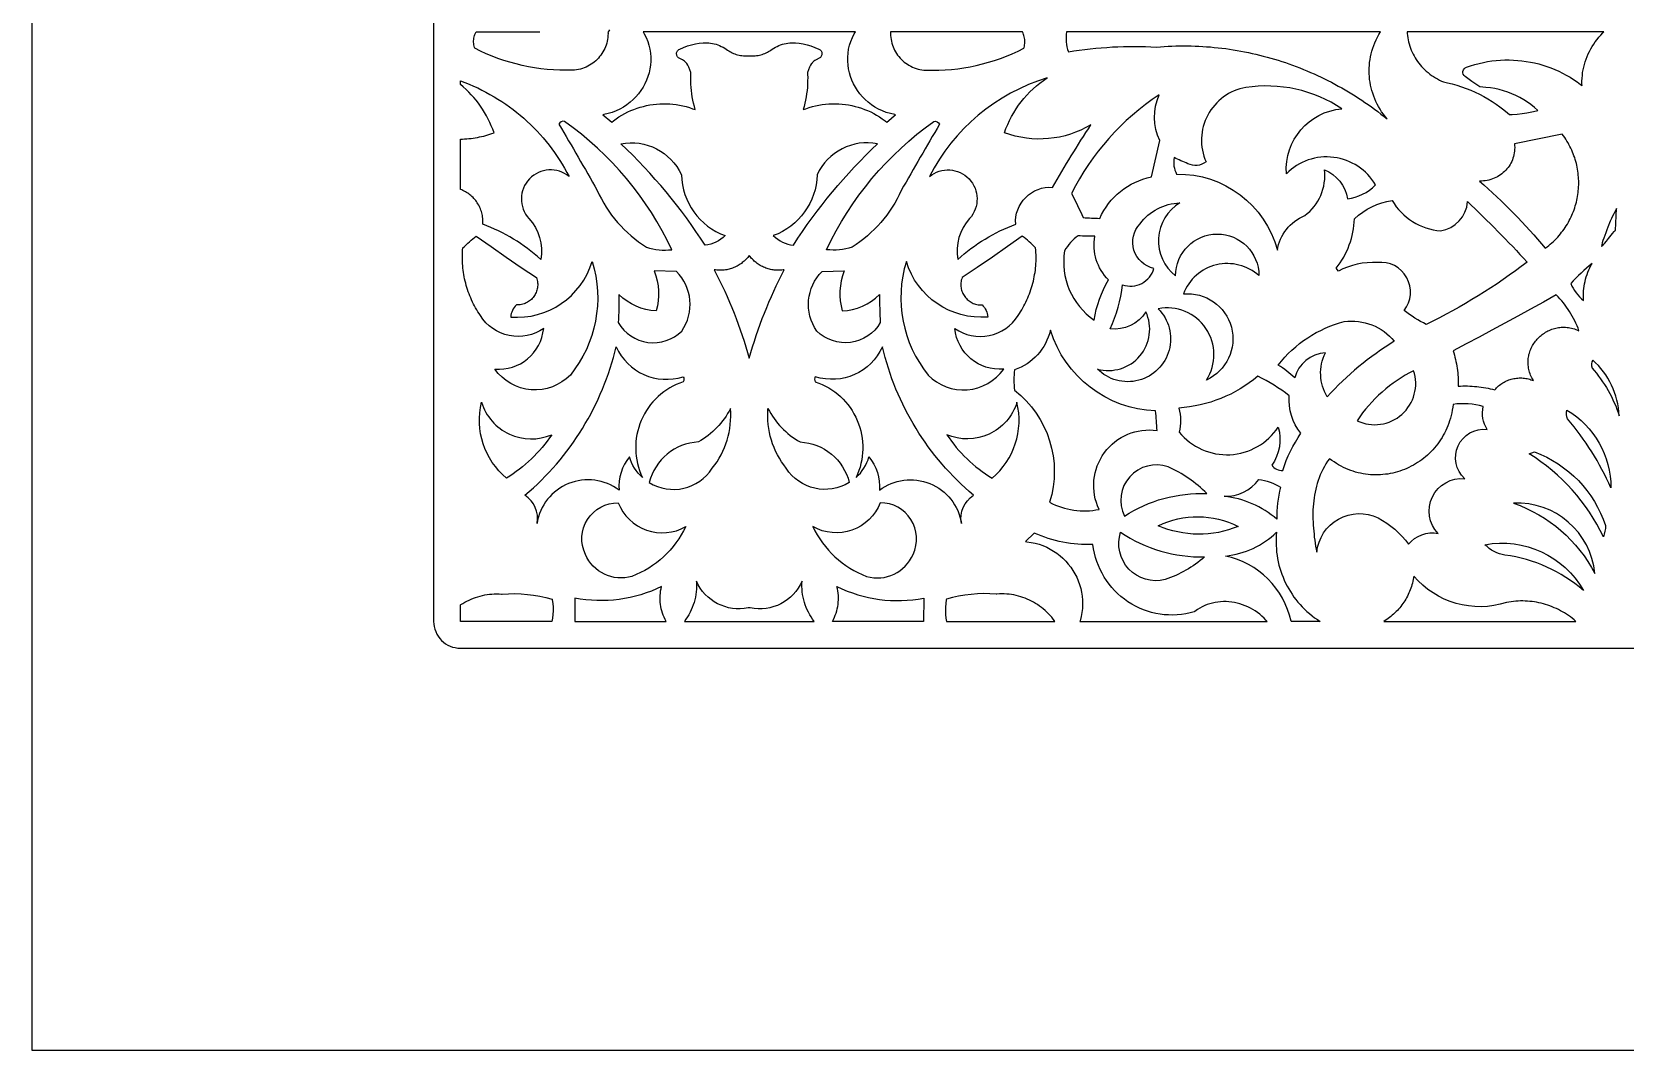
# Model space of a CAD drawing. Extents: x -625 to 625, y -425 to 425.
# Drawn here: x -625 to -327.6, y -425 to -235 of the extents above; entities that cross this region are included whole.
import ezdxf

# ---------------------------------------------------------------- set-up
doc = ezdxf.new("R2010")
doc.units = 0
doc.header["$MEASUREMENT"] = 0
doc.layers.add('COUCHE_3', color=150, linetype='CONTINUOUS')
doc.layers.add('LAYER_1', color=18, linetype='CONTINUOUS')

msp = doc.modelspace()

# ---------------------------------------------------------------- linework, layer by layer
at = {"layer": 'COUCHE_3'}
msp.add_lwpolyline([(-550, -345, 0.414214), (-545, -350), (545, -350, 0.414214), (550, -345), (550, 345, 0.414214), (545, 350), (-545, 350, 0.414214), (-550, 345)], format="xyb", close=True, dxfattribs=at)
at = {"layer": 'LAYER_1'}
for points in [[(-625, -425), (625, -425), (625, 425), (-625, 425)], [(-491.08, -235), (-493.52, -235), (-510.89, -235), (-510.69, -235.34), (-510.33, -236.05), (-510.04, -236.77), (-509.81, -237.5), (-509.64, -238.24), (-509.53, -238.98), (-509.47, -239.72), (-509.47, -240.46), (-509.52, -241.19), (-509.63, -241.92), (-509.79, -242.63), (-510, -243.33), (-510.26, -244.02), (-510.56, -244.68), (-510.91, -245.33), (-511.31, -245.95), (-511.74, -246.54), (-512.23, -247.11), (-512.75, -247.64), (-513.31, -248.14), (-513.91, -248.6), (-514.55, -249.03), (-515.22, -249.41), (-515.93, -249.74), (-516.67, -250.03), (-517.44, -250.26), (-518.23, -250.44), (-518.39, -250.46), (-518.14, -250.69), (-517.14, -251.53), (-516.75, -251.85), (-516.43, -251.59), (-515.92, -251.21), (-515.4, -250.86), (-514.86, -250.54), (-514.32, -250.23), (-513.76, -249.95), (-513.19, -249.69), (-512.62, -249.46), (-512.03, -249.25), (-511.44, -249.06), (-510.84, -248.9), (-510.24, -248.76), (-509.63, -248.64), (-509.02, -248.55), (-508.41, -248.48), (-507.79, -248.44), (-507.17, -248.42), (-506.55, -248.42), (-505.94, -248.45), (-505.32, -248.5), (-504.7, -248.58), (-504.09, -248.68), (-503.47, -248.8), (-502.87, -248.95), (-502.26, -249.13), (-501.67, -249.33), (-501.17, -249.51), (-501.33, -248.92), (-501.47, -248.33), (-501.6, -247.74), (-501.71, -247.14), (-501.8, -246.55), (-501.88, -245.95), (-501.93, -245.35), (-501.97, -244.74), (-501.99, -244.14), (-501.99, -243.54), (-501.98, -242.93), (-501.96, -242.55), (-502.35, -241.61), (-502.54, -241.22), (-502.72, -240.91), (-502.81, -240.81), (-502.91, -240.7), (-503.02, -240.59), (-503.17, -240.47), (-503.34, -240.35), (-503.54, -240.22), (-504.14, -239.91), (-504.26, -239.84), (-504.37, -239.75), (-504.46, -239.65), (-504.54, -239.54), (-504.59, -239.42), (-504.63, -239.3), (-504.65, -239.17), (-504.65, -239.05), (-504.64, -238.92), (-504.61, -238.8), (-504.56, -238.68), (-504.5, -238.56), (-504.42, -238.46), (-504.32, -238.37), (-504.2, -238.28), (-504.07, -238.22), (-503.34, -237.9), (-502.6, -237.63), (-501.87, -237.4), (-501.14, -237.23), (-500.42, -237.1), (-499.71, -237.04), (-499.01, -237.04), (-498.65, -237.06), (-498.3, -237.1), (-497.96, -237.16), (-497.62, -237.23), (-497.28, -237.32), (-496.95, -237.43), (-496.62, -237.56), (-496.3, -237.7), (-495.98, -237.86), (-495.67, -238.04), (-495.37, -238.24), (-495.12, -238.42), (-494.92, -238.56), (-494.7, -238.69), (-494.48, -238.81), (-494.25, -238.93), (-494.01, -239.03), (-493.76, -239.12), (-493.51, -239.2), (-493.25, -239.27), (-492.99, -239.33), (-492.72, -239.39), (-492.46, -239.43), (-492.18, -239.46), (-491.91, -239.48), (-491.63, -239.5), (-491.36, -239.5), (-491.08, -239.49), (-490.81, -239.5), (-490.53, -239.5), (-490.26, -239.48), (-489.98, -239.46), (-489.71, -239.43), (-489.44, -239.39), (-489.18, -239.33), (-488.92, -239.27), (-488.66, -239.2), (-488.41, -239.12), (-488.16, -239.03), (-487.92, -238.93), (-487.69, -238.81), (-487.47, -238.69), (-487.25, -238.56), (-487.05, -238.42), (-486.8, -238.24), (-486.49, -238.04), (-486.18, -237.86), (-485.87, -237.7), (-485.54, -237.56), (-485.22, -237.43), (-484.88, -237.32), (-484.55, -237.23), (-484.21, -237.16), (-483.86, -237.1), (-483.52, -237.06), (-483.15, -237.04), (-482.46, -237.04), (-481.75, -237.1), (-481.03, -237.23), (-480.3, -237.4), (-479.57, -237.63), (-478.83, -237.9), (-478.1, -238.22), (-477.96, -238.28), (-477.85, -238.37), (-477.75, -238.46), (-477.67, -238.56), (-477.61, -238.68), (-477.56, -238.8), (-477.53, -238.92), (-477.52, -239.05), (-477.52, -239.17), (-477.54, -239.3), (-477.58, -239.42), (-477.63, -239.54), (-477.71, -239.65), (-477.8, -239.75), (-477.9, -239.84), (-478.03, -239.91), (-478.62, -240.22), (-478.83, -240.35), (-479, -240.47), (-479.14, -240.59), (-479.26, -240.7), (-479.36, -240.81), (-479.44, -240.91), (-479.63, -241.22), (-479.81, -241.61), (-480.21, -242.55), (-480.19, -242.93), (-480.17, -243.54), (-480.18, -244.14), (-480.2, -244.74), (-480.24, -245.35), (-480.29, -245.95), (-480.37, -246.55), (-480.46, -247.14), (-480.57, -247.74), (-480.69, -248.33), (-480.84, -248.92), (-481, -249.51), (-480.5, -249.33), (-479.9, -249.13), (-479.3, -248.95), (-478.69, -248.8), (-478.08, -248.68), (-477.47, -248.58), (-476.85, -248.5), (-476.23, -248.45), (-475.61, -248.42), (-474.99, -248.42), (-474.38, -248.44), (-473.76, -248.48), (-473.14, -248.55), (-472.53, -248.64), (-471.93, -248.76), (-471.32, -248.9), (-470.73, -249.06), (-470.14, -249.25), (-469.55, -249.46), (-468.98, -249.69), (-468.41, -249.95), (-467.85, -250.23), (-467.31, -250.54), (-466.77, -250.86), (-466.25, -251.21), (-465.74, -251.59), (-465.41, -251.85), (-465.03, -251.53), (-464.03, -250.69), (-463.78, -250.46), (-463.93, -250.44), (-464.73, -250.26), (-465.5, -250.03), (-466.24, -249.74), (-466.95, -249.41), (-467.62, -249.03), (-468.26, -248.6), (-468.86, -248.14), (-469.42, -247.64), (-469.94, -247.11), (-470.42, -246.54), (-470.86, -245.95), (-471.26, -245.33), (-471.61, -244.68), (-471.91, -244.02), (-472.17, -243.33), (-472.38, -242.63), (-472.54, -241.92), (-472.64, -241.19), (-472.7, -240.46), (-472.7, -239.72), (-472.64, -238.98), (-472.53, -238.24), (-472.36, -237.5), (-472.13, -236.77), (-471.83, -236.05), (-471.48, -235.34), (-471.28, -235), (-488.65, -235)], [(-431.88, -235), (-431.93, -235.47), (-431.95, -235.94), (-431.95, -236.41), (-431.91, -236.88), (-431.85, -237.35), (-431.77, -237.81), (-431.65, -238.27), (-431.51, -238.72), (-430.49, -238.56), (-429.47, -238.41), (-428.44, -238.28), (-427.42, -238.16), (-426.39, -238.05), (-425.36, -237.96), (-424.33, -237.89), (-423.3, -237.82), (-422.27, -237.77), (-421.24, -237.74), (-420.21, -237.72), (-419.18, -237.71), (-418.15, -237.72), (-417.12, -237.74), (-416.09, -237.78), (-415.05, -237.83), (-414.33, -237.77), (-413.61, -237.72), (-412.89, -237.68), (-412.17, -237.65), (-411.45, -237.63), (-410.73, -237.62), (-410.01, -237.61), (-409.29, -237.61), (-408.57, -237.63), (-407.85, -237.65), (-407.13, -237.68), (-406.42, -237.72), (-405.7, -237.76), (-404.99, -237.82), (-404.27, -237.89), (-403.56, -237.96), (-402.85, -238.04), (-402.14, -238.13), (-401.43, -238.23), (-400.72, -238.34), (-400.02, -238.46), (-399.31, -238.58), (-398.61, -238.71), (-397.91, -238.86), (-397.21, -239.01), (-396.51, -239.17), (-395.82, -239.33), (-395.12, -239.51), (-394.43, -239.69), (-393.74, -239.89), (-393.06, -240.09), (-392.37, -240.3), (-391.69, -240.51), (-391.01, -240.74), (-390.33, -240.97), (-389.65, -241.21), (-388.98, -241.46), (-388.31, -241.72), (-387.64, -241.99), (-386.98, -242.26), (-386.31, -242.55), (-385.65, -242.84), (-385, -243.14), (-384.34, -243.44), (-383.69, -243.76), (-383.05, -244.08), (-382.4, -244.41), (-381.76, -244.75), (-381.12, -245.1), (-380.49, -245.46), (-379.86, -245.82), (-379.23, -246.19), (-378.61, -246.57), (-377.99, -246.95), (-377.37, -247.35), (-376.76, -247.75), (-376.15, -248.16), (-375.55, -248.58), (-374.95, -249), (-374.35, -249.44), (-373.76, -249.88), (-373.17, -250.33), (-372.58, -250.78), (-372, -251.25), (-372.37, -250.8), (-372.71, -250.35), (-373.03, -249.89), (-373.33, -249.42), (-373.61, -248.94), (-373.87, -248.46), (-374.11, -247.97), (-374.32, -247.47), (-374.52, -246.97), (-374.7, -246.46), (-374.85, -245.95), (-374.99, -245.44), (-375.1, -244.92), (-375.2, -244.4), (-375.27, -243.87), (-375.32, -243.34), (-375.35, -242.82), (-375.36, -242.29), (-375.35, -241.76), (-375.32, -241.22), (-375.27, -240.69), (-375.19, -240.16), (-375.09, -239.64), (-374.98, -239.11), (-374.84, -238.58), (-374.68, -238.06), (-374.5, -237.54), (-374.29, -237.02), (-374.07, -236.51), (-373.82, -236), (-373.55, -235.5), (-373.27, -235)], [(-339.32, -254.08), (-348.25, -255.87), (-348.21, -256.23), (-348.2, -256.57), (-348.21, -256.92), (-348.23, -257.26), (-348.28, -257.59), (-348.34, -257.92), (-348.42, -258.25), (-348.52, -258.56), (-348.63, -258.87), (-348.76, -259.18), (-348.91, -259.47), (-349.07, -259.76), (-349.25, -260.03), (-349.44, -260.3), (-349.65, -260.56), (-349.87, -260.8), (-350.1, -261.04), (-350.34, -261.26), (-350.6, -261.47), (-350.87, -261.67), (-351.14, -261.85), (-351.43, -262.02), (-351.73, -262.17), (-352.04, -262.32), (-352.36, -262.44), (-352.68, -262.55), (-353.01, -262.64), (-353.35, -262.71), (-353.7, -262.77), (-354.05, -262.81), (-354.41, -262.83), (-354.78, -262.83), (-353.95, -263.56), (-353.13, -264.3), (-352.32, -265.04), (-351.52, -265.79), (-350.72, -266.55), (-349.94, -267.32), (-349.16, -268.09), (-348.38, -268.88), (-347.62, -269.66), (-346.86, -270.46), (-346.11, -271.26), (-345.37, -272.07), (-344.63, -272.89), (-343.91, -273.71), (-343.19, -274.54), (-342.48, -275.37), (-342.16, -275.13), (-341.85, -274.89), (-341.55, -274.63), (-341.26, -274.37), (-340.97, -274.11), (-340.69, -273.84), (-340.42, -273.56), (-340.16, -273.28), (-339.91, -272.99), (-339.66, -272.7), (-339.43, -272.4), (-339.2, -272.1), (-338.98, -271.8), (-338.77, -271.49), (-338.56, -271.17), (-338.37, -270.85), (-338.18, -270.53), (-338, -270.21), (-337.83, -269.88), (-337.67, -269.54), (-337.52, -269.21), (-337.38, -268.87), (-337.24, -268.53), (-337.11, -268.18), (-336.99, -267.84), (-336.88, -267.49), (-336.78, -267.14), (-336.69, -266.78), (-336.61, -266.43), (-336.53, -266.07), (-336.46, -265.71), (-336.41, -265.35), (-336.36, -264.99), (-336.32, -264.63), (-336.29, -264.27), (-336.26, -263.9), (-336.25, -263.54), (-336.25, -263.17), (-336.25, -262.81), (-336.26, -262.44), (-336.28, -262.08), (-336.32, -261.71), (-336.36, -261.35), (-336.4, -260.99), (-336.46, -260.62), (-336.53, -260.26), (-336.61, -259.9), (-336.69, -259.54), (-336.79, -259.18), (-336.89, -258.82), (-337, -258.47), (-337.13, -258.12), (-337.26, -257.76), (-337.4, -257.42), (-337.55, -257.07), (-337.71, -256.72), (-337.88, -256.38), (-338.06, -256.04), (-338.24, -255.71), (-338.44, -255.38), (-338.65, -255.05), (-338.86, -254.72), (-339.09, -254.4)], [(-329.17, -267.98), (-329.33, -268.24), (-329.51, -268.56), (-329.7, -268.94), (-329.91, -269.37), (-330.13, -269.85), (-330.35, -270.35), (-330.8, -271.41), (-331.01, -271.95), (-331.21, -272.49), (-331.4, -273), (-331.57, -273.49), (-331.72, -273.95), (-331.84, -274.36), (-331.93, -274.72), (-331.98, -275.02), (-331.87, -274.94), (-331.74, -274.83), (-331.59, -274.67), (-331.42, -274.49), (-331.05, -274.06), (-330.66, -273.57), (-329.92, -272.63), (-329.62, -272.27), (-329.49, -272.14), (-329.39, -272.05)], [(-491.08, -276.71), (-491.23, -276.9), (-491.37, -277.09), (-491.53, -277.26), (-491.69, -277.44), (-491.85, -277.6), (-492.02, -277.76), (-492.2, -277.92), (-492.38, -278.06), (-492.56, -278.2), (-492.75, -278.34), (-492.94, -278.46), (-493.14, -278.58), (-493.34, -278.7), (-493.55, -278.8), (-493.76, -278.9), (-493.97, -278.99), (-494.18, -279.07), (-494.4, -279.15), (-494.62, -279.22), (-494.84, -279.28), (-495.07, -279.33), (-495.29, -279.38), (-495.52, -279.42), (-495.75, -279.45), (-495.98, -279.47), (-496.21, -279.48), (-496.45, -279.49), (-496.68, -279.48), (-496.92, -279.47), (-497.15, -279.45), (-497.39, -279.43), (-497.62, -279.39), (-497.12, -280.38), (-496.62, -281.37), (-496.14, -282.38), (-495.67, -283.38), (-495.21, -284.4), (-494.77, -285.42), (-494.34, -286.44), (-493.92, -287.47), (-493.52, -288.51), (-493.13, -289.55), (-492.76, -290.59), (-492.39, -291.64), (-492.05, -292.7), (-491.71, -293.76), (-491.39, -294.82), (-491.08, -295.89), (-490.78, -294.82), (-490.46, -293.76), (-490.12, -292.7), (-489.77, -291.64), (-489.41, -290.59), (-489.04, -289.55), (-488.65, -288.51), (-488.24, -287.47), (-487.83, -286.44), (-487.4, -285.42), (-486.96, -284.4), (-486.5, -283.38), (-486.03, -282.38), (-485.55, -281.37), (-485.05, -280.38), (-484.54, -279.39), (-484.78, -279.43), (-485.01, -279.45), (-485.25, -279.47), (-485.49, -279.48), (-485.72, -279.49), (-485.95, -279.48), (-486.19, -279.47), (-486.42, -279.45), (-486.65, -279.42), (-486.88, -279.38), (-487.1, -279.33), (-487.33, -279.28), (-487.55, -279.22), (-487.77, -279.15), (-487.99, -279.07), (-488.2, -278.99), (-488.41, -278.9), (-488.62, -278.8), (-488.82, -278.7), (-489.03, -278.58), (-489.22, -278.46), (-489.42, -278.34), (-489.61, -278.2), (-489.79, -278.06), (-489.97, -277.92), (-490.14, -277.76), (-490.32, -277.6), (-490.48, -277.44), (-490.64, -277.26), (-490.79, -277.09), (-490.94, -276.9)], [(-333.73, -278.21), (-334.27, -278.65), (-334.79, -279.09), (-335.31, -279.55), (-335.81, -280.01), (-336.31, -280.49), (-336.79, -280.97), (-337.26, -281.47), (-337.72, -281.97), (-337.51, -282.42), (-337.27, -282.85), (-337.01, -283.27), (-336.72, -283.68), (-336.41, -284.07), (-336.08, -284.44), (-335.73, -284.79), (-335.35, -285.13), (-335.38, -284.68), (-335.38, -284.23), (-335.38, -283.78), (-335.35, -283.33), (-335.31, -282.89), (-335.25, -282.44), (-335.17, -282), (-335.07, -281.56), (-334.96, -281.13), (-334.84, -280.69), (-334.69, -280.27), (-334.53, -279.85), (-334.36, -279.43), (-334.16, -279.02), (-333.96, -278.61)], [(-336.2, -290.76), (-336.37, -290.29), (-336.56, -289.83), (-336.76, -289.38), (-336.98, -288.93), (-337.2, -288.49), (-337.44, -288.05), (-337.69, -287.62), (-337.95, -287.2), (-338.22, -286.78), (-338.5, -286.37), (-338.8, -285.97), (-339.11, -285.58), (-339.42, -285.19), (-339.75, -284.82), (-340.09, -284.45), (-340.44, -284.09), (-342.83, -285.42), (-345.22, -286.75), (-347.62, -288.06), (-350.03, -289.37), (-352.44, -290.67), (-354.85, -291.96), (-357.27, -293.23), (-359.7, -294.5), (-359.57, -294.9), (-359.46, -295.31), (-359.35, -295.71), (-359.25, -296.12), (-359.16, -296.53), (-359.08, -296.94), (-359, -297.35), (-358.94, -297.77), (-358.88, -298.18), (-358.83, -298.6), (-358.79, -299.01), (-358.76, -299.43), (-358.74, -299.85), (-358.73, -300.27), (-358.72, -300.69), (-358.73, -301.11), (-358.29, -301.08), (-357.86, -301.07), (-357.43, -301.07), (-357, -301.07), (-356.58, -301.09), (-356.15, -301.11), (-355.72, -301.14), (-355.29, -301.18), (-354.86, -301.22), (-354.44, -301.28), (-354.01, -301.34), (-353.59, -301.42), (-353.17, -301.5), (-352.75, -301.58), (-352.33, -301.68), (-351.91, -301.79), (-351.74, -301.59), (-351.57, -301.41), (-351.39, -301.23), (-351.2, -301.07), (-351.01, -300.91), (-350.81, -300.76), (-350.61, -300.61), (-350.4, -300.48), (-350.19, -300.36), (-349.97, -300.24), (-349.75, -300.14), (-349.52, -300.04), (-349.3, -299.95), (-349.06, -299.87), (-348.83, -299.8), (-348.59, -299.74), (-348.35, -299.69), (-348.11, -299.65), (-347.86, -299.61), (-347.62, -299.59), (-347.37, -299.58), (-347.13, -299.57), (-346.88, -299.58), (-346.63, -299.59), (-346.38, -299.62), (-346.14, -299.66), (-345.89, -299.7), (-345.65, -299.76), (-345.4, -299.82), (-345.16, -299.9), (-344.92, -299.99), (-344.68, -300.08), (-344.84, -299.83), (-344.98, -299.57), (-345.11, -299.3), (-345.22, -299.04), (-345.33, -298.78), (-345.42, -298.52), (-345.49, -298.25), (-345.56, -297.99), (-345.61, -297.73), (-345.65, -297.46), (-345.68, -297.2), (-345.7, -296.94), (-345.71, -296.68), (-345.7, -296.43), (-345.69, -296.17), (-345.66, -295.92), (-345.63, -295.67), (-345.58, -295.42), (-345.53, -295.17), (-345.46, -294.93), (-345.38, -294.69), (-345.3, -294.45), (-345.21, -294.22), (-345.1, -293.99), (-344.99, -293.77), (-344.87, -293.54), (-344.74, -293.33), (-344.61, -293.12), (-344.46, -292.91), (-344.31, -292.71), (-344.15, -292.52), (-343.99, -292.33), (-343.82, -292.14), (-343.64, -291.97), (-343.45, -291.8), (-343.26, -291.63), (-343.06, -291.48), (-342.86, -291.33), (-342.65, -291.19), (-342.43, -291.05), (-342.21, -290.93), (-341.99, -290.81), (-341.76, -290.7), (-341.52, -290.6), (-341.28, -290.5), (-341.04, -290.42), (-340.79, -290.35), (-340.54, -290.28), (-340.29, -290.23), (-340.03, -290.19), (-339.77, -290.15), (-339.5, -290.13), (-339.24, -290.12), (-338.97, -290.11), (-338.7, -290.12), (-338.43, -290.15), (-338.15, -290.18), (-337.88, -290.22), (-337.6, -290.28), (-337.32, -290.35), (-337.04, -290.43), (-336.76, -290.53), (-336.48, -290.64)]]:
    msp.add_lwpolyline(points, close=True, dxfattribs=at)
msp.add_lwpolyline([(-517.19, -234.63), (-517.46, -235.13), (-517.45, -235.3), (-517.46, -235.67), (-517.49, -236.03), (-517.54, -236.4), (-517.61, -236.75), (-517.7, -237.1), (-517.8, -237.45), (-517.93, -237.78), (-518.07, -238.11), (-518.22, -238.44), (-518.4, -238.75), (-518.58, -239.05), (-518.79, -239.34), (-519.01, -239.62), (-519.24, -239.89), (-519.48, -240.15), (-519.74, -240.4), (-520.02, -240.63), (-520.3, -240.85), (-520.6, -241.05), (-520.9, -241.24), (-521.22, -241.41), (-521.55, -241.56), (-521.88, -241.7), (-522.23, -241.82), (-522.59, -241.93), (-522.95, -242.01), (-523.32, -242.07), (-523.7, -242.12), (-524.1, -242.14, -0.127301), (-542.32, -238.07), (-542.37, -237.9), (-542.44, -237.66), (-542.48, -237.41), (-542.51, -237.17), (-542.53, -236.92), (-542.53, -236.67), (-542.51, -236.42), (-542.48, -236.18), (-542.43, -235.94), (-542.37, -235.7), (-542.29, -235.46), (-542.2, -235.23), (-542.09, -235.01), (-542.08, -235), (-530.17, -235)], format="xyb", dxfattribs=at)
for points in [[(-439.85, -238.07), (-439.79, -237.9), (-439.73, -237.66), (-439.68, -237.41), (-439.65, -237.17), (-439.64, -236.92), (-439.64, -236.67), (-439.66, -236.42), (-439.69, -236.18), (-439.74, -235.94), (-439.8, -235.7), (-439.88, -235.46), (-439.97, -235.23), (-440.08, -235.01), (-440.08, -235), (-464.71, -235), (-464.72, -235.3), (-464.7, -235.67), (-464.67, -236.03), (-464.62, -236.4), (-464.56, -236.75), (-464.47, -237.1), (-464.36, -237.45), (-464.24, -237.78), (-464.1, -238.11), (-463.94, -238.44), (-463.77, -238.75), (-463.58, -239.05), (-463.38, -239.34), (-463.16, -239.62), (-462.93, -239.89), (-462.68, -240.15), (-462.42, -240.4), (-462.15, -240.63), (-461.87, -240.85), (-461.57, -241.05), (-461.27, -241.24), (-460.95, -241.41), (-460.62, -241.56), (-460.28, -241.7), (-459.94, -241.82), (-459.58, -241.93), (-459.22, -242.01), (-458.85, -242.07), (-458.47, -242.12), (-458.06, -242.14, 0.127301)], [(-368.25, -235), (-368.24, -235.28), (-368.2, -235.69), (-368.15, -236.09), (-368.08, -236.48), (-368, -236.87), (-367.9, -237.26), (-367.79, -237.65), (-367.66, -238.03), (-367.51, -238.4), (-367.35, -238.77), (-367.18, -239.13), (-366.99, -239.49), (-366.79, -239.83), (-366.57, -240.18), (-366.35, -240.51), (-366.1, -240.84), (-365.85, -241.15), (-365.58, -241.46), (-365.3, -241.76), (-365.01, -242.05), (-364.7, -242.33), (-364.38, -242.6), (-364.05, -242.86), (-363.71, -243.11), (-363.36, -243.35), (-363, -243.57), (-362.63, -243.79), (-362.24, -243.99), (-361.85, -244.17), (-361.51, -244.32), (-360.73, -244.49), (-359.84, -244.71), (-358.97, -244.97), (-358.1, -245.25), (-357.25, -245.56), (-356.41, -245.9), (-355.59, -246.26), (-354.78, -246.65), (-353.98, -247.07), (-353.2, -247.51), (-352.43, -247.98), (-351.68, -248.48), (-350.95, -249), (-350.24, -249.54), (-349.55, -250.11), (-349.19, -250.43), (-348.64, -250.41), (-347.73, -250.34), (-346.81, -250.24), (-345.9, -250.1), (-345, -249.92), (-344.11, -249.71), (-343.88, -249.65), (-343.91, -249.62), (-344.53, -249.08), (-345.16, -248.57), (-345.83, -248.1), (-346.52, -247.66), (-347.23, -247.25), (-347.96, -246.88), (-348.72, -246.55), (-349.49, -246.25), (-350.27, -245.99), (-351.08, -245.77), (-351.89, -245.59), (-352.72, -245.45), (-353.56, -245.35), (-354.7, -245.27), (-356.21, -244.24), (-357.46, -243.32, -0.606754), (-357.19, -241.57), (-356.43, -241.31), (-355.64, -241.07), (-354.85, -240.87), (-354.05, -240.69), (-353.25, -240.54), (-352.45, -240.42), (-351.64, -240.33), (-350.84, -240.27), (-350.03, -240.24), (-349.23, -240.24), (-348.43, -240.26), (-347.63, -240.31), (-346.84, -240.39), (-346.05, -240.5), (-345.26, -240.63), (-344.48, -240.8), (-343.71, -240.98), (-342.94, -241.2), (-342.19, -241.44), (-341.44, -241.71), (-340.7, -242.01), (-339.98, -242.33), (-339.26, -242.68), (-338.56, -243.05), (-337.87, -243.45), (-337.2, -243.87), (-336.54, -244.32), (-335.89, -244.8), (-335.63, -245.01), (-335.64, -244.71), (-335.64, -244.18), (-335.62, -243.66), (-335.57, -243.13), (-335.51, -242.61), (-335.42, -242.09), (-335.31, -241.58), (-335.18, -241.07), (-335.03, -240.57), (-334.86, -240.08), (-334.68, -239.59), (-334.47, -239.11), (-334.24, -238.64), (-334, -238.17), (-333.73, -237.72), (-333.45, -237.27), (-333.15, -236.83), (-332.83, -236.41), (-332.49, -236), (-332.14, -235.59), (-331.77, -235.2), (-331.56, -235)], [(-427.31, -252.35, -0.226899), (-443.44, -253.83, -0.168305), (-435.48, -243.59, 0.203895), (-457.44, -262, -0.930701), (-449.96, -269.83, 0.229894), (-452.15, -277.45, -0.097316), (-441.35, -270.9, -0.458333), (-434.46, -264.01, -0.01483)], [(-545, -255), (-544.6, -254.99), (-544.21, -254.97), (-543.81, -254.94), (-543.41, -254.91), (-543.02, -254.87), (-542.62, -254.82), (-542.23, -254.76), (-541.83, -254.69), (-541.44, -254.61), (-541.05, -254.52), (-540.66, -254.43), (-540.27, -254.33), (-539.88, -254.22), (-539.5, -254.1), (-539.11, -253.97), (-538.73, -253.83), (-538.97, -253.17), (-539.23, -252.52), (-539.51, -251.88), (-539.81, -251.26), (-540.14, -250.64), (-540.48, -250.04), (-540.85, -249.45), (-541.23, -248.88), (-541.64, -248.31), (-542.06, -247.77), (-542.51, -247.24), (-542.97, -246.72), (-543.45, -246.22), (-543.95, -245.74), (-544.46, -245.27), (-545, -244.82), (-545, -244.15), (-544.18, -244.45), (-543.37, -244.77), (-542.57, -245.11), (-541.78, -245.47), (-541.01, -245.85), (-540.24, -246.25), (-539.48, -246.66), (-538.73, -247.09), (-537.99, -247.54), (-537.27, -248), (-536.55, -248.48), (-535.85, -248.98), (-535.16, -249.49), (-534.48, -250.02), (-533.82, -250.56), (-533.17, -251.12), (-532.53, -251.7), (-531.9, -252.29), (-531.29, -252.9), (-530.69, -253.52), (-530.11, -254.15), (-529.54, -254.8), (-528.99, -255.46), (-528.45, -256.13), (-527.93, -256.82), (-527.42, -257.53), (-526.93, -258.24), (-526.45, -258.97), (-526, -259.71), (-525.56, -260.46), (-525.13, -261.22), (-524.72, -262, 0.930701), (-532.21, -269.83, -0.229894), (-530.01, -277.45, 0.097316), (-540.82, -270.9), (-540.8, -270.62), (-540.8, -270.35), (-540.81, -270.08), (-540.83, -269.81), (-540.86, -269.54), (-540.9, -269.28), (-540.95, -269.02), (-541.02, -268.77), (-541.09, -268.52), (-541.17, -268.27), (-541.26, -268.03), (-541.36, -267.79), (-541.47, -267.56), (-541.59, -267.33), (-541.72, -267.11), (-541.85, -266.89), (-542, -266.68), (-542.15, -266.48), (-542.31, -266.28), (-542.48, -266.09), (-542.65, -265.91), (-542.84, -265.73), (-543.03, -265.56), (-543.22, -265.4), (-543.42, -265.24), (-543.63, -265.09), (-543.85, -264.95), (-544.07, -264.82), (-544.29, -264.7), (-544.52, -264.59), (-544.76, -264.48), (-545, -264.39)], [(-414.59, -246.76, 0.131494), (-430.93, -265.14, -0.015613), (-428.75, -269.64, 0.014201), (-425.66, -269.8, -0.242101), (-416.02, -262.07), (-414.46, -255.27, -0.210762)], [(-383.7, -260.72, -0.260252), (-379.42, -266.16, 0.167096), (-374.18, -263.57, 0.493524), (-390.8, -261.46, -0.411118), (-380.44, -249.35, 0.186909), (-398.41, -245.38, 0.486535), (-405.82, -259.26, -0.285149), (-409.22, -259.6, -0.015682), (-411.74, -258.45, 0.180266), (-411.3, -261.54, -0.343767), (-392.5, -275.75, -0.263043), (-387.4, -269.29, 0.27)], [(-510.26, -275.15, 0.115328), (-505.53, -275.64, 0.128981), (-525.55, -251.71, 0.4), (-526.61, -252.24, -0.004418), (-519.47, -264.58, 0.149279)], [(-471.9, -275.15, -0.115328), (-476.64, -275.64, -0.128981), (-456.62, -251.71, -0.4), (-455.56, -252.24, 0.004418), (-462.7, -264.58, -0.149279)], [(-515.05, -255.87, -0.343348), (-503.75, -261.65, 0.30826), (-495.58, -273.02, -0.170224), (-499.32, -274.79, 0.060362)], [(-467.12, -255.87, 0.343348), (-478.42, -261.65, -0.30826), (-486.59, -273.02, 0.170224), (-482.84, -274.79, -0.060362)], [(-423.73, -290.38, 0.081447), (-421.4, -282.19, 0.43557), (-415.55, -279.13, -0.585279), (-418.14, -270.82, -0.231059), (-410.69, -266.91, 0.528721), (-411.49, -280.52, -1), (-395.94, -280.49, 0.527165), (-410.03, -283.89, -0.846436), (-405.74, -299.96, 0.660776), (-414.74, -286.66, -1), (-426.09, -297.91, 0.639339), (-417.05, -287.24, -0.297019)], [(-345.85, -277.96, -0.049505), (-364.7, -289.6, -0.043369), (-368.85, -287.01, 0.664616), (-373.82, -278.03, 0.134719), (-381.11, -279.66), (-381.52, -279.12, 0.16006), (-378.11, -269.86, -0.14921), (-371.1, -266.46, 0.243063), (-362.05, -272.11, 0.357023), (-357.01, -266.66, -0.015353)], [(-530.81, -280.84), (-530.73, -281.08), (-530.67, -281.32), (-530.62, -281.56), (-530.59, -281.8), (-530.58, -282.04), (-530.58, -282.27), (-530.59, -282.5), (-530.62, -282.73), (-530.66, -282.96), (-530.72, -283.18), (-530.79, -283.4), (-530.87, -283.61), (-530.96, -283.82), (-531.07, -284.02), (-531.19, -284.21), (-531.31, -284.4), (-531.45, -284.58), (-531.6, -284.75), (-531.76, -284.91), (-531.93, -285.06), (-532.11, -285.2), (-532.3, -285.33), (-532.49, -285.45), (-532.7, -285.56), (-532.91, -285.66), (-533.12, -285.74), (-533.35, -285.81), (-533.58, -285.87), (-533.82, -285.91), (-534.06, -285.93), (-534.31, -285.95), (-534.56, -285.94, 0.182927), (-535.61, -288.21, 0.353746), (-520.41, -277.84, -0.250469), (-524.48, -299.04, -0.467604), (-538.58, -297.93, 0.410285), (-529.46, -290.34, -0.429437), (-541.28, -287.93), (-541.51, -287.58), (-541.74, -287.23), (-541.96, -286.87), (-542.16, -286.51), (-542.36, -286.15), (-542.56, -285.78), (-542.74, -285.41), (-542.91, -285.03), (-543.08, -284.65), (-543.24, -284.27), (-543.39, -283.88), (-543.53, -283.49), (-543.67, -283.1), (-543.79, -282.71), (-543.91, -282.31), (-544.02, -281.91), (-544.12, -281.51), (-544.21, -281.11), (-544.29, -280.7), (-544.36, -280.3), (-544.43, -279.89), (-544.48, -279.48), (-544.53, -279.07), (-544.57, -278.65), (-544.6, -278.24), (-544.62, -277.83), (-544.63, -277.41), (-544.63, -276.99), (-544.63, -276.58), (-544.61, -276.16), (-544.59, -275.74), (-544.55, -275.32, -0.029744), (-542.05, -273.09), (-539.27, -275.06), (-536.46, -277.01), (-533.65, -278.94)], [(-451.35, -280.84), (-451.43, -281.08), (-451.5, -281.32), (-451.54, -281.56), (-451.57, -281.8), (-451.59, -282.04), (-451.59, -282.27), (-451.58, -282.5), (-451.55, -282.73), (-451.51, -282.96), (-451.45, -283.18), (-451.38, -283.4), (-451.3, -283.61), (-451.21, -283.82), (-451.1, -284.02), (-450.98, -284.21), (-450.85, -284.4), (-450.71, -284.58), (-450.56, -284.75), (-450.4, -284.91), (-450.24, -285.06), (-450.06, -285.2), (-449.87, -285.33), (-449.68, -285.45), (-449.47, -285.56), (-449.26, -285.66), (-449.04, -285.74), (-448.82, -285.81), (-448.59, -285.87), (-448.35, -285.91), (-448.11, -285.93), (-447.86, -285.95), (-447.61, -285.94, -0.182927), (-446.56, -288.21, -0.353746), (-461.76, -277.84, 0.250469), (-457.68, -299.04, 0.467604), (-443.59, -297.93, -0.410285), (-452.71, -290.34, 0.429437), (-440.89, -287.93), (-440.65, -287.58), (-440.43, -287.23), (-440.21, -286.87), (-440, -286.51), (-439.8, -286.15), (-439.61, -285.78), (-439.43, -285.41), (-439.25, -285.03), (-439.09, -284.65), (-438.93, -284.27), (-438.78, -283.88), (-438.63, -283.49), (-438.5, -283.1), (-438.38, -282.71), (-438.26, -282.31), (-438.15, -281.91), (-438.05, -281.51), (-437.96, -281.11), (-437.88, -280.7), (-437.81, -280.3), (-437.74, -279.89), (-437.68, -279.48), (-437.64, -279.07), (-437.6, -278.65), (-437.57, -278.24), (-437.55, -277.83), (-437.54, -277.41), (-437.53, -276.99), (-437.54, -276.58), (-437.56, -276.16), (-437.58, -275.74), (-437.62, -275.32, 0.029744), (-440.11, -273.09), (-442.9, -275.06), (-445.7, -277.01), (-448.52, -278.94)], [(-426.57, -273.15, -0.020178), (-429.67, -273.04, 0.115727), (-432.21, -275.83, 0.290286), (-426.71, -288.79, -0.093313), (-424.02, -281.27, -0.250344)], [(-515.4, -284.02, -0.013484), (-515.54, -289.26, 0.488168), (-503.69, -290.83, 0.365052), (-504.69, -279.7), (-508.83, -279.61, -0.168582), (-508.46, -287.08, -0.182959)], [(-466.76, -284.02, 0.013484), (-466.63, -289.26, -0.488168), (-478.47, -290.83, -0.365052), (-477.47, -279.7), (-473.34, -279.61, 0.168582), (-473.71, -287.08, 0.182959)], [(-434.88, -290.68, -0.260176), (-441.56, -298.06, 0.071429), (-441.56, -301.87, -0.313845), (-435.02, -322.77, 0.172229), (-425.77, -324.11, -0.598525), (-414.96, -309.38, 0.018892), (-415.25, -305.74, -0.315589)], [(-370.67, -292.73, 0.070225), (-383.2, -303.08, -0.255113), (-383.54, -294.91, 0.328175), (-389.26, -299.58, 0.048), (-392.32, -297.16, -0.166617), (-380, -289.06, -0.260364)], [(-513.43, -314.29, 0.190741), (-515.39, -320.52, 0.566428), (-530.7, -326.71, 0.30721), (-532.95, -321.47, 0.16029), (-515.93, -293.77, 0.380582), (-503.41, -299.35, -0.285714), (-503.41, -300.3, 0.451873), (-511.03, -318.14, -0.142336)], [(-468.74, -314.29, -0.190741), (-466.78, -320.52, -0.566428), (-451.47, -326.71, -0.30721), (-449.22, -321.47, -0.16029), (-466.24, -293.77, -0.380582), (-478.76, -299.35, 0.285714), (-478.76, -300.3, -0.451873), (-471.14, -318.14, 0.142336)], [(-328.68, -306.63, 0.199902), (-333.64, -296.23, 0.180062), (-333.76, -297.72, -0.103073)], [(-390.29, -302.9, 0.054599), (-396.13, -299.27, -0.157976), (-410.89, -305.19, -0.122041), (-410.82, -309.68, 0.506566), (-392.34, -308.74, -0.229925), (-393.55, -315.88, 0.244526), (-391.5, -316.83, -0.070676), (-388.1, -309.89, -0.194819)], [(-367.06, -298.22, 0.130387), (-377.62, -307.57, 0.658893)], [(-541.05, -304.12, 0.445111), (-527.96, -310.16, -0.110537), (-536.42, -318.27, -0.284998)], [(-509.76, -319.08, 0.409539), (-497.98, -316.42, 0.189822), (-494.58, -305.26, -0.146101), (-500.57, -311.52, 0.329208)], [(-472.41, -319.08, -0.409539), (-484.19, -316.42, -0.189822), (-487.59, -305.26, 0.146101), (-481.6, -311.52, -0.329208)], [(-441.12, -304.12, -0.445111), (-454.21, -310.16, 0.110537), (-445.74, -318.27, 0.284998)], [(-354.07, -304.91, 0.101667), (-359.71, -304.51), (-359.77, -305.04), (-359.86, -305.56), (-359.95, -306.08), (-360.07, -306.58), (-360.2, -307.08), (-360.35, -307.56), (-360.51, -308.04), (-360.68, -308.51), (-360.87, -308.96), (-361.07, -309.41), (-361.29, -309.85), (-361.52, -310.28), (-361.76, -310.69), (-362.02, -311.1), (-362.29, -311.5), (-362.57, -311.88), (-362.86, -312.26), (-363.16, -312.62), (-363.47, -312.97), (-363.8, -313.31), (-364.13, -313.64), (-364.47, -313.96), (-364.82, -314.27), (-365.18, -314.56), (-365.55, -314.84), (-365.93, -315.11), (-366.32, -315.37), (-366.71, -315.61), (-367.11, -315.84), (-367.52, -316.06), (-367.93, -316.27), (-368.35, -316.46), (-368.77, -316.64), (-369.2, -316.8), (-369.64, -316.95), (-370.08, -317.09), (-370.52, -317.21), (-370.97, -317.32), (-371.42, -317.42), (-371.87, -317.5), (-372.33, -317.56), (-372.79, -317.61), (-373.25, -317.65), (-373.71, -317.67), (-374.18, -317.67), (-374.64, -317.66), (-375.11, -317.63), (-375.57, -317.59), (-376.04, -317.53), (-376.51, -317.46), (-376.97, -317.37), (-377.43, -317.26), (-377.9, -317.14), (-378.36, -317), (-378.81, -316.84), (-379.27, -316.67), (-379.72, -316.48), (-380.17, -316.27), (-380.62, -316.04), (-381.06, -315.8), (-381.49, -315.53), (-381.92, -315.25), (-382.35, -314.96), (-382.77, -314.64), (-383.11, -315.13), (-383.43, -315.62), (-383.72, -316.12), (-384, -316.63), (-384.25, -317.15), (-384.48, -317.66), (-384.69, -318.19), (-384.88, -318.72), (-385.05, -319.25), (-385.21, -319.79), (-385.34, -320.33), (-385.46, -320.87), (-385.57, -321.42), (-385.65, -321.97), (-385.72, -322.53), (-385.78, -323.08), (-385.82, -323.64), (-385.85, -324.2), (-385.87, -324.77), (-385.87, -325.33), (-385.86, -325.89), (-385.84, -326.46), (-385.81, -327.03), (-385.77, -327.59), (-385.72, -328.16), (-385.66, -328.72), (-385.6, -329.28), (-385.52, -329.85), (-385.35, -330.97), (-385.15, -332.08, -0.52106), (-373.71, -325.69, -0.114668), (-368, -330.61, -0.284712), (-362.48, -328.61, -0.696648), (-357.52, -318.37, -0.726017), (-353.33, -309.18, -0.20843)], [(-330.22, -320.08, 0.071113), (-338.33, -307.23, -0.152933), (-338.44, -305.56, -0.262057)], [(-331.25, -327.11, -0.088638), (-331.64, -329.24, 0.14465), (-345.5, -313.73), (-344.5, -313.39, -0.228526)], [(-405.68, -321.16, 0.099546), (-412.9, -316.19, 0.674396), (-421.06, -325.35, -0.154799)], [(-391.9, -319.96, 0.071392), (-392.58, -325.95, 0.152277), (-402.45, -321.66, 0.253658), (-395.98, -318.53, -0.106904)], [(-521.67, -332.49, -0.555806), (-515.54, -322.89, 0.456437), (-502.95, -327.32, -0.190546), (-512.99, -336.62, -0.376379)], [(-460.5, -332.49, 0.555806), (-466.62, -322.89, -0.456437), (-479.22, -327.32, 0.190546), (-469.18, -336.62, 0.376379)], [(-333.22, -336.08, 0.400641), (-348.41, -322.95, -0.191625)], [(-399.83, -327.29, -0.202648), (-414.73, -327.15, -0.235088)], [(-439.53, -330.12), (-439.25, -330.14), (-438.47, -330.25), (-437.71, -330.4), (-436.97, -330.61), (-436.25, -330.86), (-435.56, -331.16), (-434.9, -331.5), (-434.26, -331.87), (-433.65, -332.29), (-433.07, -332.75), (-432.52, -333.23), (-432, -333.75), (-431.52, -334.31), (-431.07, -334.88), (-430.66, -335.49), (-430.29, -336.12), (-429.96, -336.77), (-429.67, -337.45), (-429.42, -338.14), (-429.21, -338.85), (-429.05, -339.57), (-428.94, -340.31), (-428.87, -341.06), (-428.86, -341.81), (-428.89, -342.58), (-428.98, -343.34), (-429.12, -344.11), (-429.32, -344.88), (-429.36, -345), (-394.42, -345), (-394.63, -344.76), (-394.99, -344.38), (-395.37, -344.01), (-395.78, -343.67), (-396.2, -343.35), (-396.63, -343.05), (-397.08, -342.77), (-397.54, -342.52), (-398.01, -342.29), (-398.5, -342.08), (-398.99, -341.89), (-399.49, -341.74), (-400, -341.6), (-400.51, -341.49), (-401.02, -341.41), (-401.54, -341.35), (-402.05, -341.32), (-402.57, -341.32), (-403.09, -341.34), (-403.6, -341.39), (-404.1, -341.47), (-404.6, -341.57), (-405.1, -341.71), (-405.58, -341.87), (-406.06, -342.06), (-406.53, -342.28), (-406.98, -342.53), (-407.43, -342.81), (-407.88, -343.14), (-408, -343.22, -0.465369), (-426.92, -330.66, -0.118482), (-437.89, -328.51)], [(-406.09, -332.97, -0.099546), (-413.46, -337.2, -0.591476), (-421.76, -328.35, 0.154799)], [(-389.83, -345), (-389.92, -344.98, 0.294067), (-402.17, -332.8, 0.165792), (-392.64, -328.37), (-392.7, -329), (-392.73, -329.62), (-392.74, -330.24), (-392.72, -330.86), (-392.69, -331.47), (-392.63, -332.08), (-392.56, -332.69), (-392.46, -333.29), (-392.34, -333.89), (-392.2, -334.48), (-392.04, -335.06), (-391.86, -335.64), (-391.66, -336.21), (-391.44, -336.77), (-391.21, -337.32), (-390.95, -337.87), (-390.68, -338.4), (-390.38, -338.93), (-390.07, -339.45), (-389.74, -339.95), (-389.4, -340.45), (-389.03, -340.93), (-388.65, -341.4), (-388.26, -341.86), (-387.84, -342.3), (-387.41, -342.73), (-386.97, -343.15), (-386.51, -343.55), (-386.03, -343.94), (-385.54, -344.31), (-385.03, -344.66), (-384.51, -345)], [(-335.36, -339.24, 0.148801), (-350.01, -332.65, -0.149579), (-353.76, -330.69, -0.32029)], [(-506.6, -345), (-506.8, -344.63), (-506.99, -344.24), (-507.15, -343.85), (-507.29, -343.46), (-507.42, -343.06), (-507.52, -342.65), (-507.6, -342.24), (-507.67, -341.83), (-507.71, -341.41), (-507.73, -340.99), (-507.74, -340.57), (-507.72, -340.16), (-507.68, -339.74), (-507.63, -339.32), (-507.55, -338.9), (-507.45, -338.49, -0.163331), (-523.65, -340.66), (-523.62, -345)], [(-491.08, -342.47), (-491.27, -342.47, -0.354829), (-500.94, -337.5), (-500.92, -338.01), (-500.92, -338.51), (-500.94, -339.01), (-500.98, -339.51), (-501.05, -340.01), (-501.14, -340.5), (-501.25, -340.98), (-501.38, -341.46), (-501.53, -341.93), (-501.71, -342.4), (-501.91, -342.86), (-502.12, -343.31), (-502.36, -343.75), (-502.62, -344.18), (-502.9, -344.59), (-503.2, -345), (-492.36, -345), (-492.18, -344.99), (-491.08, -344.99), (-489.99, -344.99), (-489.81, -345), (-478.97, -345), (-479.27, -344.59), (-479.55, -344.18), (-479.8, -343.75), (-480.04, -343.31), (-480.26, -342.86), (-480.46, -342.4), (-480.63, -341.93), (-480.79, -341.46), (-480.92, -340.98), (-481.03, -340.5), (-481.12, -340.01), (-481.19, -339.51), (-481.23, -339.01), (-481.25, -338.51), (-481.25, -338.01), (-481.22, -337.5, -0.354829), (-490.9, -342.47)], [(-475.57, -345), (-475.36, -344.63), (-475.18, -344.24), (-475.02, -343.85), (-474.88, -343.46), (-474.75, -343.06), (-474.65, -342.65), (-474.56, -342.24), (-474.5, -341.83), (-474.46, -341.41), (-474.43, -340.99), (-474.43, -340.57), (-474.45, -340.16), (-474.48, -339.74), (-474.54, -339.32), (-474.62, -338.9), (-474.72, -338.49, 0.163331), (-458.51, -340.66), (-458.55, -345)], [(-372.65, -345), (-336.79, -345), (-337.12, -344.71), (-337.46, -344.43), (-337.81, -344.17), (-338.16, -343.91), (-338.52, -343.67), (-338.89, -343.43), (-339.26, -343.21), (-339.64, -343), (-340.02, -342.8), (-340.41, -342.61), (-340.81, -342.44), (-341.2, -342.27), (-341.61, -342.11), (-342.01, -341.97), (-342.42, -341.84), (-342.84, -341.72), (-343.25, -341.61), (-343.68, -341.52), (-344.1, -341.44), (-344.52, -341.36), (-344.95, -341.3), (-345.38, -341.26), (-345.81, -341.22), (-346.25, -341.2), (-346.68, -341.19), (-347.12, -341.19), (-347.55, -341.21), (-347.99, -341.24), (-348.43, -341.28), (-348.86, -341.33), (-349.3, -341.4), (-349.74, -341.48, -0.303459), (-367.02, -336.54), (-367.08, -336.87), (-367.14, -337.19), (-367.21, -337.52), (-367.28, -337.84), (-367.37, -338.16), (-367.47, -338.48), (-367.57, -338.79), (-367.68, -339.1), (-367.81, -339.4), (-367.94, -339.7), (-368.07, -340), (-368.22, -340.29), (-368.37, -340.58), (-368.53, -340.86), (-368.7, -341.14), (-368.88, -341.41), (-369.06, -341.68), (-369.26, -341.94), (-369.45, -342.2), (-369.66, -342.46), (-369.87, -342.7), (-370.09, -342.94), (-370.32, -343.18), (-370.55, -343.41), (-370.79, -343.63), (-371.04, -343.85), (-371.29, -344.06), (-371.55, -344.26), (-371.82, -344.46), (-372.09, -344.64), (-372.36, -344.83)], [(-545, -341.93), (-544.92, -341.88), (-544.55, -341.64), (-544.17, -341.42), (-543.78, -341.21), (-543.39, -341.02), (-542.99, -340.84), (-542.58, -340.67), (-542.17, -340.52), (-541.75, -340.39), (-541.33, -340.27), (-540.9, -340.16), (-540.47, -340.07), (-540.03, -340), (-539.59, -339.94), (-539.14, -339.9), (-538.69, -339.87), (-538.24, -339.86), (-537.79, -339.87), (-537.31, -339.89), (-537.19, -339.89, -0.086724), (-527.89, -340.84), (-527.86, -340.96), (-527.76, -341.65), (-527.71, -342.33), (-527.7, -343.02), (-527.73, -343.7), (-527.8, -344.39), (-527.91, -345), (-545, -345)], [(-454.26, -345), (-434.02, -345), (-434.08, -344.92), (-434.35, -344.56), (-434.63, -344.21), (-434.92, -343.88), (-435.22, -343.56), (-435.53, -343.25), (-435.86, -342.95), (-436.19, -342.66), (-436.53, -342.39), (-436.89, -342.13), (-437.25, -341.88), (-437.62, -341.64), (-438, -341.42), (-438.38, -341.21), (-438.78, -341.02), (-439.18, -340.84), (-439.58, -340.67), (-440, -340.52), (-440.41, -340.39), (-440.84, -340.27), (-441.27, -340.16), (-441.7, -340.07), (-442.14, -340), (-442.58, -339.94), (-443.03, -339.9), (-443.48, -339.87), (-443.93, -339.86), (-444.38, -339.87), (-444.85, -339.89), (-444.98, -339.89, 0.086724), (-454.28, -340.84), (-454.3, -340.96), (-454.4, -341.65), (-454.46, -342.33), (-454.47, -343.02), (-454.44, -343.7), (-454.36, -344.39)]]:
    msp.add_lwpolyline(points, format="xyb", close=True, dxfattribs=at)

doc.saveas('drawing.dxf')
